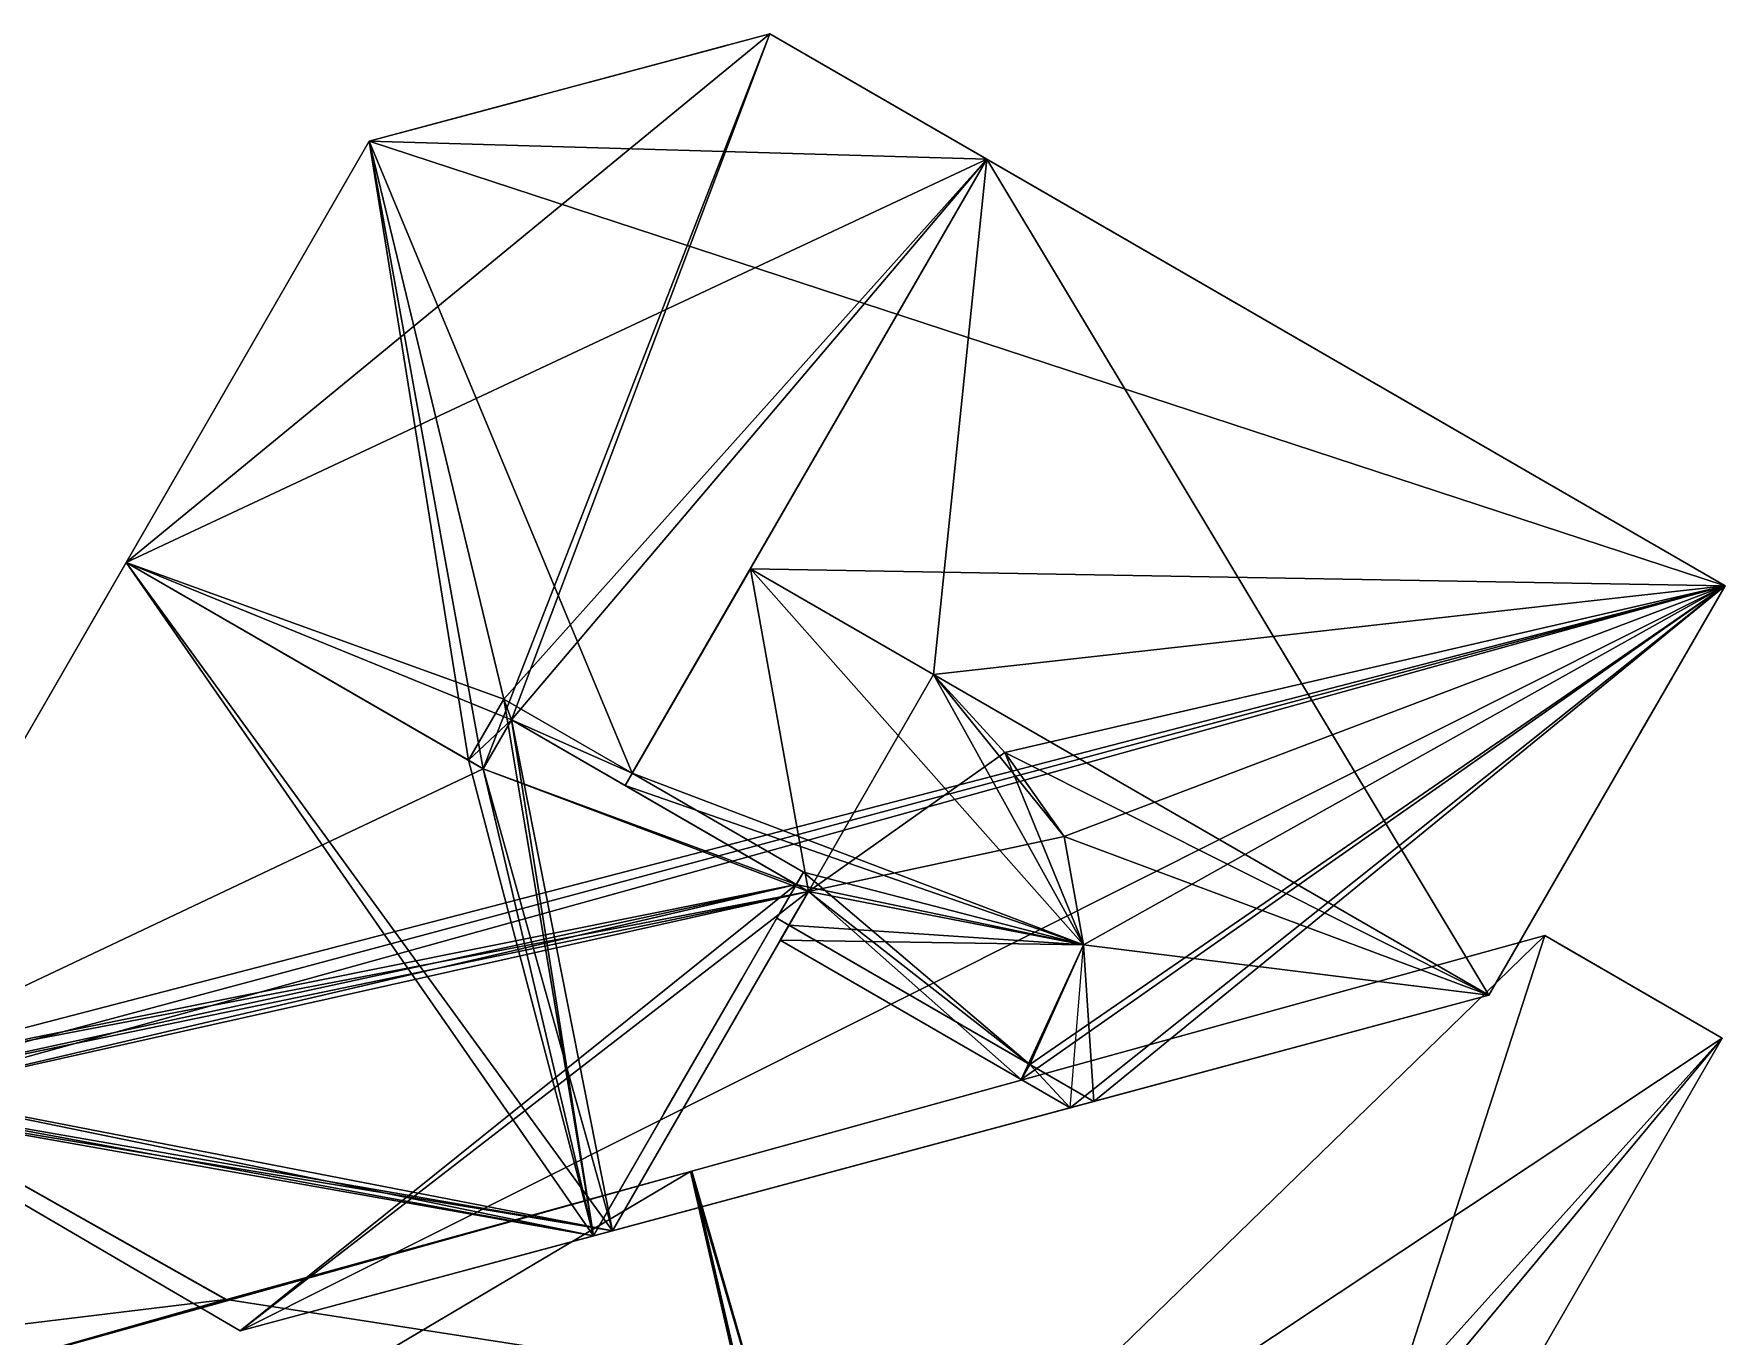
# Model space of a CAD drawing. Header units: metres. Extents: x -21.4 to 37.5, y -14.4 to 12.9.
# Drawn here: x 9.97 to 19.71, y 5.36 to 12.86 of the extents above; entities that cross this region are included whole.
import ezdxf

# ---------------------------------------------------------------- set-up
doc = ezdxf.new("R2010")
doc.units = ezdxf.units.M

msp = doc.modelspace()

# ---------------------------------------------------------------- linework, layer by layer
at = {"layer": 'FIRSTFLOOR_CORRIDOR%B1', "color": 43}
for points in [[(14.24769, 7.76412, 8.25), (14.24769, 7.76412, 3.35), (13.19123, 5.93429, 3.35), (13.19123, 5.93429, 8.25)], [(15.70649, 6.92188, 8.25), (15.70649, 6.92188, 3.35), (14.24769, 7.76412, 3.35), (14.24769, 7.76412, 8.25)], [(16.07545, 6.70886, 8.25), (16.07545, 6.70886, 3.35), (15.70649, 6.92188, 3.35), (15.70649, 6.92188, 8.25)], [(13.19123, 5.93429, 8.25), (13.19123, 5.93429, 3.35), (16.07545, 6.70886, 3.35), (16.07545, 6.70886, 8.25)]]:
    msp.add_3dface(points, dxfattribs=at)
at = {"layer": 'FIRSTFLOOR_CORRIDOR%B1', "color": 8}
for points in [[(14.31753, 7.7238, 3.35), (13.30144, 5.96389, 3.35), (13.19123, 5.93429, 3.35), (14.24769, 7.76412, 3.35)], [(15.70649, 6.92188, 3.35), (15.65649, 6.83528, 3.35), (14.26753, 7.6372, 3.35), (14.31753, 7.7238, 3.35)], [(14.26753, 7.6372, 3.35), (15.93894, 6.6722, 3.35), (13.30144, 5.96389, 3.35)]]:
    msp.add_3dface(points, dxfattribs=at)
at = {"layer": 'FIRSTFLOOR_CORRIDOR%B1', "color": 15}
msp.add_3dface([(14.24769, 7.76412, 8.25), (13.19123, 5.93429, 8.25), (16.07545, 6.70886, 8.25)], dxfattribs=at)
at = {"layer": 'FIRSTFLOOR_CORRIDOR%B1', "color": 45}
for points in [[(14.04767, 7.41768, 5.65), (14.04767, 7.41768, 3.45), (13.59767, 6.63826, 3.45), (13.59767, 6.63826, 5.65)], [(15.53423, 7.02133, 5.65), (15.53423, 7.02133, 3.45), (14.75481, 7.47133, 3.45), (14.75481, 7.47133, 5.65)]]:
    msp.add_3dface(points, dxfattribs=at)
at = {"layer": 'FIRSTFLOOR_CORRIDOR%B2', "color": 43}
for points in [[(14.09539, 9.77714, 8.25), (14.09539, 9.77714, 3.35), (13.415, 8.59867, 3.35), (13.415, 8.59867, 8.25)], [(15.15112, 9.16762, 8.25), (15.15112, 9.16762, 3.35), (14.09539, 9.77714, 3.35), (14.09539, 9.77714, 8.25)], [(15.5624, 8.71885, 8.25), (15.5624, 8.71885, 3.35), (15.15112, 9.16762, 3.35), (15.15112, 9.16762, 8.25)], [(15.90314, 8.23544, 8.25), (15.90314, 8.23544, 3.35), (15.5624, 8.71885, 3.35), (15.5624, 8.71885, 8.25)], [(13.415, 8.59867, 8.25), (13.415, 8.59867, 3.35), (14.40088, 8.02947, 3.35), (14.40088, 8.02947, 8.25)], [(16.01453, 7.61143, 8.25), (16.01453, 7.61143, 3.35), (15.90314, 8.23544, 3.35), (15.90314, 8.23544, 8.25)], [(14.40088, 8.02947, 8.25), (14.40088, 8.02947, 3.35), (14.24769, 7.76412, 3.35), (14.24769, 7.76412, 8.25)], [(14.24769, 7.76412, 8.25), (14.24769, 7.76412, 3.35), (15.70649, 6.92188, 3.35), (15.70649, 6.92188, 8.25)], [(15.70649, 6.92188, 8.25), (15.70649, 6.92188, 3.35), (16.01453, 7.61143, 3.35), (16.01453, 7.61143, 8.25)]]:
    msp.add_3dface(points, dxfattribs=at)
at = {"layer": 'FIRSTFLOOR_CORRIDOR%B2', "color": 8}
for points in [[(16.01453, 7.61143, 3.35), (13.415, 8.59867, 3.35), (14.09539, 9.77714, 3.35)], [(16.01453, 7.61143, 3.35), (14.09539, 9.77714, 3.35), (15.15112, 9.16762, 3.35)], [(15.15112, 9.16762, 3.35), (15.5624, 8.71885, 3.35), (15.90314, 8.23544, 3.35)], [(16.01453, 7.61143, 3.35), (15.15112, 9.16762, 3.35), (15.90314, 8.23544, 3.35)], [(16.01453, 7.61143, 3.35), (14.40088, 8.02947, 3.35), (13.415, 8.59867, 3.35)], [(16.01453, 7.61143, 3.35), (14.36019, 7.95898, 3.35), (14.40088, 8.02947, 3.35)], [(16.01453, 7.61143, 3.35), (14.31753, 7.7238, 3.35), (14.43003, 7.91865, 3.35)], [(16.01453, 7.61143, 3.35), (14.43003, 7.91865, 3.35), (14.36019, 7.95898, 3.35)], [(16.01453, 7.61143, 3.35), (15.70649, 6.92188, 3.35), (14.31753, 7.7238, 3.35)]]:
    msp.add_3dface(points, dxfattribs=at)
at = {"layer": 'FIRSTFLOOR_CORRIDOR%B2', "color": 15}
for points in [[(16.01453, 7.61143, 8.25), (14.09539, 9.77714, 8.25), (13.415, 8.59867, 8.25)], [(16.01453, 7.61143, 8.25), (15.15112, 9.16762, 8.25), (14.09539, 9.77714, 8.25)], [(16.01453, 7.61143, 8.25), (15.5624, 8.71885, 8.25), (15.15112, 9.16762, 8.25)], [(16.01453, 7.61143, 8.25), (15.90314, 8.23544, 8.25), (15.5624, 8.71885, 8.25)], [(14.40088, 8.02947, 8.25), (16.01453, 7.61143, 8.25), (13.415, 8.59867, 8.25)], [(14.40088, 8.02947, 8.25), (14.24769, 7.76412, 8.25), (15.70649, 6.92188, 8.25)], [(14.40088, 8.02947, 8.25), (15.70649, 6.92188, 8.25), (16.01453, 7.61143, 8.25)]]:
    msp.add_3dface(points, dxfattribs=at)
at = {"layer": 'FIRSTFLOOR_CORRIDOR%B2', "color": 45}
for points in [[(14.96216, 9.27672, 5.65), (14.96216, 9.27672, 3.45), (14.18273, 9.72672, 3.45), (14.18273, 9.72672, 5.65)], [(13.99471, 9.60276, 5.65), (13.99471, 9.60276, 3.45), (13.54471, 8.82334, 3.45), (13.54471, 8.82334, 5.65)], [(14.75481, 7.47133, 5.65), (14.75481, 7.47133, 3.45), (15.53423, 7.02133, 3.45), (15.53423, 7.02133, 5.65)]]:
    msp.add_3dface(points, dxfattribs=at)
at = {"layer": 'FIRSTFLOOR_OFFICE10', "color": 43}
for points in [[(10.49827, 9.81338, 8.25), (10.49827, 9.81338, 3.35), (8.78091, 6.83883, 3.35), (8.78091, 6.83883, 8.25)], [(12.47139, 8.6742, 8.25), (12.47139, 8.6742, 3.35), (10.49827, 9.81338, 3.35), (10.49827, 9.81338, 8.25)], [(12.67459, 9.02615, 8.25), (12.67459, 9.02615, 3.35), (12.47139, 8.6742, 3.35), (12.47139, 8.6742, 8.25)], [(13.415, 8.59867, 8.25), (13.415, 8.59867, 3.35), (12.67459, 9.02615, 3.35), (12.67459, 9.02615, 8.25)], [(14.40088, 8.02947, 8.25), (14.40088, 8.02947, 3.35), (13.415, 8.59867, 3.35), (13.415, 8.59867, 8.25)], [(14.24769, 7.76412, 8.25), (14.24769, 7.76412, 3.35), (14.40088, 8.02947, 3.35), (14.40088, 8.02947, 8.25)], [(13.19123, 5.93429, 8.25), (13.19123, 5.93429, 3.35), (14.24769, 7.76412, 3.35), (14.24769, 7.76412, 8.25)], [(8.92774, 6.68982, 8.25), (8.92774, 6.68982, 3.35), (11.15486, 5.38741, 3.35), (11.15486, 5.38741, 8.25)], [(11.15486, 5.38741, 8.25), (11.15486, 5.38741, 3.35), (13.19123, 5.93429, 3.35), (13.19123, 5.93429, 8.25)]]:
    msp.add_3dface(points, dxfattribs=at)
at = {"layer": 'FIRSTFLOOR_OFFICE10', "color": 8}
for points in [[(8.78091, 6.83883, 3.35), (10.49827, 9.81338, 3.35), (12.55644, 8.62509, 3.35)], [(12.71894, 8.90655, 3.35), (12.47139, 8.6742, 3.35), (12.67459, 9.02615, 3.35)], [(13.415, 8.59867, 3.35), (12.71894, 8.90655, 3.35), (12.67459, 9.02615, 3.35)], [(12.71894, 8.90655, 3.35), (12.55644, 8.62509, 3.35), (12.47139, 8.6742, 3.35)], [(14.36019, 7.95898, 3.35), (12.55644, 8.62509, 3.35), (12.71894, 8.90655, 3.35)], [(13.415, 8.59867, 3.35), (13.3743, 8.52818, 3.35), (12.71894, 8.90655, 3.35)], [(14.36019, 7.95898, 3.35), (8.78091, 6.83883, 3.35), (12.55644, 8.62509, 3.35)], [(14.40088, 8.02947, 3.35), (14.36019, 7.95898, 3.35), (13.3743, 8.52818, 3.35), (13.415, 8.59867, 3.35)], [(14.36019, 7.95898, 3.35), (8.78436, 6.7483, 3.35), (8.78091, 6.83883, 3.35)], [(14.36019, 7.95898, 3.35), (8.92774, 6.68982, 3.35), (8.78436, 6.7483, 3.35)], [(14.36019, 7.95898, 3.35), (11.15486, 5.38741, 3.35), (8.92774, 6.68982, 3.35)], [(14.36019, 7.95898, 3.35), (13.19123, 5.93429, 3.35), (11.15486, 5.38741, 3.35)]]:
    msp.add_3dface(points, dxfattribs=at)
at = {"layer": 'FIRSTFLOOR_OFFICE10', "color": 15}
for points in [[(13.19123, 5.93429, 8.25), (10.49827, 9.81338, 8.25), (8.78091, 6.83883, 8.25)], [(13.19123, 5.93429, 8.25), (12.47139, 8.6742, 8.25), (10.49827, 9.81338, 8.25)], [(13.19123, 5.93429, 8.25), (12.67459, 9.02615, 8.25), (12.47139, 8.6742, 8.25)], [(13.19123, 5.93429, 8.25), (14.40088, 8.02947, 8.25), (12.67459, 9.02615, 8.25)], [(8.78436, 6.7483, 8.25), (13.19123, 5.93429, 8.25), (8.78091, 6.83883, 8.25)], [(8.78436, 6.7483, 8.25), (8.92774, 6.68982, 8.25), (13.19123, 5.93429, 8.25)], [(8.92774, 6.68982, 8.25), (11.15486, 5.38741, 8.25), (13.19123, 5.93429, 8.25)]]:
    msp.add_3dface(points, dxfattribs=at)
at = {"layer": 'FIRSTFLOOR_OFFICE10', "color": 143}
msp.add_3dface([(10.37751, 9.60423, 6.25859), (10.37751, 9.60423, 4.82859), (9.96751, 8.89408, 4.82859), (9.96751, 8.89408, 6.25859)], dxfattribs=at)
at = {"layer": 'FIRSTFLOOR_OFFICE10', "color": 45}
msp.add_3dface([(13.59767, 6.63826, 5.65), (13.59767, 6.63826, 3.45), (14.04767, 7.41768, 3.45), (14.04767, 7.41768, 5.65)], dxfattribs=at)
at = {"layer": 'FIRSTFLOOR_OFFICE8', "color": 43}
for points in [[(15.45752, 12.13642, 8.25), (15.45752, 12.13642, 3.35), (14.09539, 9.77714, 3.35), (14.09539, 9.77714, 8.25)], [(19.71336, 9.67932, 8.25), (19.71336, 9.67932, 3.35), (15.45752, 12.13642, 3.35), (15.45752, 12.13642, 8.25)], [(14.09539, 9.77714, 8.25), (14.09539, 9.77714, 3.35), (15.15112, 9.16762, 3.35), (15.15112, 9.16762, 8.25)], [(18.35123, 7.32004, 8.25), (18.35123, 7.32004, 3.35), (19.71336, 9.67932, 3.35), (19.71336, 9.67932, 8.25)], [(15.15112, 9.16762, 8.25), (15.15112, 9.16762, 3.35), (15.5624, 8.71885, 3.35), (15.5624, 8.71885, 8.25)], [(15.5624, 8.71885, 8.25), (15.5624, 8.71885, 3.35), (15.90314, 8.23544, 3.35), (15.90314, 8.23544, 8.25)], [(15.90314, 8.23544, 8.25), (15.90314, 8.23544, 3.35), (16.01453, 7.61143, 3.35), (16.01453, 7.61143, 8.25)], [(16.01453, 7.61143, 8.25), (16.01453, 7.61143, 3.35), (15.70649, 6.92188, 3.35), (15.70649, 6.92188, 8.25)], [(16.07545, 6.70886, 8.25), (16.07545, 6.70886, 3.35), (18.35123, 7.32004, 3.35), (18.35123, 7.32004, 8.25)], [(15.70649, 6.92188, 8.25), (15.70649, 6.92188, 3.35), (16.07545, 6.70886, 3.35), (16.07545, 6.70886, 8.25)]]:
    msp.add_3dface(points, dxfattribs=at)
at = {"layer": 'FIRSTFLOOR_OFFICE8', "color": 8}
for points in [[(19.71336, 9.67932, 3.35), (14.09539, 9.77714, 3.35), (15.45752, 12.13642, 3.35)], [(19.71336, 9.67932, 3.35), (15.15112, 9.16762, 3.35), (14.09539, 9.77714, 3.35)], [(19.71336, 9.67932, 3.35), (15.5624, 8.71885, 3.35), (15.15112, 9.16762, 3.35)], [(19.71336, 9.67932, 3.35), (15.90314, 8.23544, 3.35), (15.5624, 8.71885, 3.35)], [(19.71336, 9.67932, 3.35), (16.07545, 6.70886, 3.35), (15.70649, 6.92188, 3.35)], [(19.71336, 9.67932, 3.35), (15.70649, 6.92188, 3.35), (16.01453, 7.61143, 3.35)], [(19.71336, 9.67932, 3.35), (16.01453, 7.61143, 3.35), (15.90314, 8.23544, 3.35)], [(19.71336, 9.67932, 3.35), (18.35123, 7.32004, 3.35), (16.07545, 6.70886, 3.35)]]:
    msp.add_3dface(points, dxfattribs=at)
at = {"layer": 'FIRSTFLOOR_OFFICE8', "color": 15}
for points in [[(15.45752, 12.13642, 8.25), (14.09539, 9.77714, 8.25), (15.15112, 9.16762, 8.25)], [(18.35123, 7.32004, 8.25), (15.45752, 12.13642, 8.25), (15.15112, 9.16762, 8.25)], [(18.35123, 7.32004, 8.25), (19.71336, 9.67932, 8.25), (15.45752, 12.13642, 8.25)], [(18.35123, 7.32004, 8.25), (15.15112, 9.16762, 8.25), (15.5624, 8.71885, 8.25)], [(18.35123, 7.32004, 8.25), (15.5624, 8.71885, 8.25), (15.90314, 8.23544, 8.25)], [(16.01453, 7.61143, 8.25), (18.35123, 7.32004, 8.25), (15.90314, 8.23544, 8.25)], [(16.01453, 7.61143, 8.25), (15.70649, 6.92188, 8.25), (16.07545, 6.70886, 8.25)], [(16.01453, 7.61143, 8.25), (16.07545, 6.70886, 8.25), (18.35123, 7.32004, 8.25)]]:
    msp.add_3dface(points, dxfattribs=at)
at = {"layer": 'FIRSTFLOOR_OFFICE8', "color": 143}
for points in [[(17.73063, 10.82405, 6.25742), (17.73063, 10.82405, 4.82742), (17.02048, 11.23405, 4.82742), (17.02048, 11.23405, 6.25742)], [(18.46675, 10.39905, 6.25742), (18.46675, 10.39905, 4.82742), (17.75661, 10.80905, 4.82742), (17.75661, 10.80905, 6.25742)], [(19.22174, 8.8278, 5.76132), (19.40674, 9.14823, 4.89145), (19.40674, 9.14823, 5.76013)], [(19.22174, 8.8278, 5.76132), (19.22174, 8.8278, 4.89145), (19.40674, 9.14823, 4.89145)]]:
    msp.add_3dface(points, dxfattribs=at)
at = {"layer": 'FIRSTFLOOR_OFFICE8', "color": 45}
msp.add_3dface([(14.18273, 9.72672, 5.65), (14.18273, 9.72672, 3.45), (14.96216, 9.27672, 3.45), (14.96216, 9.27672, 5.65)], dxfattribs=at)
at = {"layer": 'FIRSTFLOOR_OFFICE9', "color": 8}
for points in [[(10.49827, 9.81338, 3.35), (11.8987, 12.239, 3.35), (14.20807, 12.8578, 3.35)], [(15.45752, 12.13642, 3.35), (10.49827, 9.81338, 3.35), (14.20807, 12.8578, 3.35)], [(15.45752, 12.13642, 3.35), (12.67459, 9.02615, 3.35), (10.49827, 9.81338, 3.35)], [(15.45752, 12.13642, 3.35), (13.415, 8.59867, 3.35), (12.67459, 9.02615, 3.35)], [(12.67459, 9.02615, 3.35), (12.47139, 8.6742, 3.35), (10.49827, 9.81338, 3.35)]]:
    msp.add_3dface(points, dxfattribs=at)
at = {"layer": 'FIRSTFLOOR_OFFICE9', "color": 43}
for points in [[(14.20807, 12.8578, 8.25), (14.20807, 12.8578, 3.35), (11.8987, 12.239, 3.35), (11.8987, 12.239, 8.25)], [(15.45752, 12.13642, 8.25), (15.45752, 12.13642, 3.35), (14.20807, 12.8578, 3.35), (14.20807, 12.8578, 8.25)], [(11.8987, 12.239, 8.25), (11.8987, 12.239, 3.35), (10.49827, 9.81338, 3.35), (10.49827, 9.81338, 8.25)], [(14.09539, 9.77714, 8.25), (14.09539, 9.77714, 3.35), (15.45752, 12.13642, 3.35), (15.45752, 12.13642, 8.25)], [(10.49827, 9.81338, 8.25), (10.49827, 9.81338, 3.35), (12.47139, 8.6742, 3.35), (12.47139, 8.6742, 8.25)], [(13.415, 8.59867, 8.25), (13.415, 8.59867, 3.35), (14.09539, 9.77714, 3.35), (14.09539, 9.77714, 8.25)], [(12.47139, 8.6742, 8.25), (12.47139, 8.6742, 3.35), (12.67459, 9.02615, 3.35), (12.67459, 9.02615, 8.25)], [(12.67459, 9.02615, 8.25), (12.67459, 9.02615, 3.35), (13.415, 8.59867, 3.35), (13.415, 8.59867, 8.25)]]:
    msp.add_3dface(points, dxfattribs=at)
at = {"layer": 'FIRSTFLOOR_OFFICE9', "color": 15}
for points in [[(11.8987, 12.239, 8.25), (15.45752, 12.13642, 8.25), (14.20807, 12.8578, 8.25)], [(11.8987, 12.239, 8.25), (10.49827, 9.81338, 8.25), (12.47139, 8.6742, 8.25)], [(11.8987, 12.239, 8.25), (12.47139, 8.6742, 8.25), (12.67459, 9.02615, 8.25)], [(11.8987, 12.239, 8.25), (12.67459, 9.02615, 8.25), (13.415, 8.59867, 8.25)], [(11.8987, 12.239, 8.25), (13.415, 8.59867, 8.25), (15.45752, 12.13642, 8.25)]]:
    msp.add_3dface(points, dxfattribs=at)
at = {"layer": 'FIRSTFLOOR_OFFICE9', "color": 143}
for points in [[(13.95302, 12.78945, 6.26405), (13.95302, 12.78945, 4.83405), (13.16096, 12.57722, 4.83405), (13.16096, 12.57722, 6.26405)], [(12.87118, 12.49958, 6.26405), (12.87118, 12.49958, 4.83405), (12.07912, 12.28734, 4.83405), (12.07912, 12.28734, 6.26405)]]:
    msp.add_3dface(points, dxfattribs=at)
at = {"layer": 'FIRSTFLOOR_OFFICE9', "color": 45}
msp.add_3dface([(13.54471, 8.82334, 5.65), (13.54471, 8.82334, 3.45), (13.99471, 9.60276, 3.45), (13.99471, 9.60276, 5.65)], dxfattribs=at)
at = {"layer": 'FIRSTFLOOR_ZONE1', "color": 8}
msp.add_3dface([(8.84089, 6.82748, 3.35), (11.0756, 5.56796, 3.35), (-2.77448, 1.63195, 3.35)], dxfattribs=at)
at = {"layer": 'FIRSTFLOOR_ZONE1', "color": 15}
msp.add_3dface([(-2.77448, 1.63195, 7.35), (11.0756, 5.56796, 7.35), (8.84089, 6.82748, 7.35)], dxfattribs=at)
at = {"layer": 'FIRSTFLOOR_ZONE1', "color": 143}
for points in [[(8.84061, 6.82535, 3.35), (11.07044, 5.56857, 3.35), (-2.1974, 3.95715, 3.35)], [(-2.1974, 3.95715, 3.35), (11.07044, 5.56857, 3.35), (-2.77421, 1.6341, 3.35)], [(9.67893, 5.17104, 7.347), (9.67893, 5.17104, 3.453), (11.00125, 5.54683, 3.453), (11.00125, 5.54683, 7.347)]]:
    msp.add_3dface(points, dxfattribs=at)
at = {"layer": 'FIRSTFLOOR_ZONE1', "color": 43}
for points in [[(11.0756, 5.56796, 7.35), (11.0756, 5.56796, 3.35), (8.84089, 6.82748, 3.35), (8.84089, 6.82748, 7.35)], [(9.60801, 5.15089, 7.35), (9.60801, 5.15089, 3.35), (11.0756, 5.56796, 3.35), (11.0756, 5.56796, 7.35)]]:
    msp.add_3dface(points, dxfattribs=at)
at = {"layer": 'FIRSTFLOOR_ZONE3', "color": 8}
for points in [[(13.75063, 6.30573, 3.35), (9.86254, 4.00332, 3.35), (9.60801, 5.15089, 3.35)], [(13.75063, 6.30573, 3.35), (9.60801, 5.15089, 3.35), (11.0756, 5.56796, 3.35)], [(13.75063, 6.30573, 3.35), (14.02596, 5.11157, 3.35), (9.86254, 4.00332, 3.35)]]:
    msp.add_3dface(points, dxfattribs=at)
at = {"layer": 'FIRSTFLOOR_ZONE3', "color": 43}
for points in [[(13.75768, 6.30767, 7.35), (13.75768, 6.30767, 3.35), (11.0756, 5.56796, 3.35), (11.0756, 5.56796, 7.35)], [(14.02596, 5.11157, 7.35), (14.02596, 5.11157, 3.35), (13.75768, 6.30767, 3.35), (13.75768, 6.30767, 7.35)], [(11.0756, 5.56796, 7.35), (11.0756, 5.56796, 3.35), (9.60801, 5.15089, 3.35), (9.60801, 5.15089, 7.35)]]:
    msp.add_3dface(points, dxfattribs=at)
at = {"layer": 'FIRSTFLOOR_ZONE3', "color": 15}
for points in [[(14.02596, 5.11157, 7.35), (13.75768, 6.30767, 7.35), (11.0756, 5.56796, 7.35)], [(9.60801, 5.15089, 7.35), (14.02596, 5.11157, 7.35), (11.0756, 5.56796, 7.35)]]:
    msp.add_3dface(points, dxfattribs=at)
at = {"layer": 'FIRSTFLOOR_ZONE3', "color": 143}
for points in [[(14.0253, 5.1145, 7.347), (14.0253, 5.1145, 3.453), (13.75914, 6.3012, 3.453), (13.75914, 6.3012, 7.347)], [(11.00125, 5.54683, 7.347), (11.00125, 5.54683, 3.453), (9.67893, 5.17104, 3.453), (9.67893, 5.17104, 7.347)]]:
    msp.add_3dface(points, dxfattribs=at)
at = {"layer": 'FIRSTFLOOR_ZONE6', "color": 43}
for points in [[(18.67417, 7.66363, 7.35), (18.67417, 7.66363, 3.35), (13.75768, 6.30767, 3.35), (13.75768, 6.30767, 7.35)], [(14.53063, 3.64077, 7.35), (14.53063, 3.64077, 3.35), (18.67417, 7.66363, 3.35), (18.67417, 7.66363, 7.35)], [(13.75768, 6.30767, 7.35), (13.75768, 6.30767, 3.35), (14.02596, 5.11157, 3.35), (14.02596, 5.11157, 7.35)]]:
    msp.add_3dface(points, dxfattribs=at)
at = {"layer": 'FIRSTFLOOR_ZONE6', "color": 8}
for points in [[(13.75768, 6.30767, 3.35), (18.67417, 7.66363, 3.35), (14.53063, 3.64077, 3.35)], [(13.75768, 6.30767, 3.35), (14.53063, 3.64077, 3.35), (14.35515, 3.74208, 3.35)], [(13.75768, 6.30767, 3.35), (14.35515, 3.74208, 3.35), (14.02596, 5.11157, 3.35)]]:
    msp.add_3dface(points, dxfattribs=at)
at = {"layer": 'FIRSTFLOOR_ZONE6', "color": 15}
for points in [[(14.53063, 3.64077, 7.35), (18.67417, 7.66363, 7.35), (13.75768, 6.30767, 7.35)], [(14.02596, 5.11157, 7.35), (14.53063, 3.64077, 7.35), (13.75768, 6.30767, 7.35)]]:
    msp.add_3dface(points, dxfattribs=at)
at = {"layer": 'FIRSTFLOOR_ZONE6', "color": 143}
msp.add_3dface([(13.75914, 6.3012, 7.347), (13.75914, 6.3012, 3.453), (14.0253, 5.1145, 3.453), (14.0253, 5.1145, 7.347)], dxfattribs=at)
at = {"layer": 'FIRSTFLOOR_ZONE7', "color": 43}
for points in [[(18.67417, 7.66363, 7.35), (18.67417, 7.66363, 3.35), (14.53063, 3.64077, 3.35), (14.53063, 3.64077, 7.35)], [(19.69672, 7.07326, 7.35), (19.69672, 7.07326, 3.35), (18.67417, 7.66363, 3.35), (18.67417, 7.66363, 7.35)], [(16.93086, 2.28265, 7.35), (16.93086, 2.28265, 3.35), (19.69672, 7.07326, 3.35), (19.69672, 7.07326, 7.35)]]:
    msp.add_3dface(points, dxfattribs=at)
at = {"layer": 'FIRSTFLOOR_ZONE7', "color": 8}
for points in [[(19.69672, 7.07326, 3.35), (14.53063, 3.64077, 3.35), (18.67417, 7.66363, 3.35)], [(19.69672, 7.07326, 3.35), (14.98752, 1.84592, 3.35), (14.53063, 3.64077, 3.35)], [(19.69672, 7.07326, 3.35), (15.23063, 1.71065, 3.35), (14.98752, 1.84592, 3.35)], [(19.69672, 7.07326, 3.35), (16.93086, 2.28265, 3.35), (15.23063, 1.71065, 3.35)]]:
    msp.add_3dface(points, dxfattribs=at)
at = {"layer": 'FIRSTFLOOR_ZONE7', "color": 15}
for points in [[(14.53063, 3.64077, 7.35), (16.93086, 2.28265, 7.35), (18.67417, 7.66363, 7.35)], [(16.93086, 2.28265, 7.35), (19.69672, 7.07326, 7.35), (18.67417, 7.66363, 7.35)]]:
    msp.add_3dface(points, dxfattribs=at)
at = {"layer": 'FIRSTFLOOR_ZONE7', "color": 143}
msp.add_3dface([(19.33633, 7.28133, 6.00493), (19.33633, 7.28133, 4.53758), (18.78718, 7.59838, 4.53758), (18.78718, 7.59838, 6.00493)], dxfattribs=at)
at = {"layer": 'GROUNDFLOOR_CORRIDOR%A1', "color": 43}
for points in [[(14.26753, 7.6372, 3.35), (14.26753, 7.6372), (13.30144, 5.96389), (13.30144, 5.96389, 3.35)], [(15.65649, 6.83528, 3.35), (15.65649, 6.83528), (14.26753, 7.6372), (14.26753, 7.6372, 3.35)], [(15.93894, 6.6722, 3.35), (15.93894, 6.6722), (15.65649, 6.83528), (15.65649, 6.83528, 3.35)], [(13.30144, 5.96389, 3.35), (13.30144, 5.96389), (15.93894, 6.6722), (15.93894, 6.6722, 3.35)]]:
    msp.add_3dface(points, dxfattribs=at)
at = {"layer": 'GROUNDFLOOR_CORRIDOR%A1', "color": 8}
msp.add_3dface([(14.26753, 7.6372), (15.93894, 6.6722), (13.30144, 5.96389)], dxfattribs=at)
at = {"layer": 'GROUNDFLOOR_CORRIDOR%A1', "color": 15}
msp.add_3dface([(14.26753, 7.6372, 3.35), (13.30144, 5.96389, 3.35), (15.93894, 6.6722, 3.35)], dxfattribs=at)
at = {"layer": 'GROUNDFLOOR_CORRIDOR%A1', "color": 45}
for points in [[(15.48156, 6.93627, 2.3), (15.48156, 6.93627, 0.1), (14.70214, 7.38627, 0.1), (14.70214, 7.38627, 2.3)], [(14.06832, 7.29216, 2.3), (14.06832, 7.29216, 0.1), (13.61832, 6.51274, 0.1), (13.61832, 6.51274, 2.3)]]:
    msp.add_3dface(points, dxfattribs=at)
at = {"layer": 'GROUNDFLOOR_CORRIDOR%A2', "color": 43}
for points in [[(14.09539, 9.77714, 3.35), (14.09539, 9.77714), (13.3743, 8.52818), (13.3743, 8.52818, 3.35)], [(15.15112, 9.16762, 3.35), (15.15112, 9.16762), (14.09539, 9.77714), (14.09539, 9.77714, 3.35)], [(15.5624, 8.71885, 3.35), (15.5624, 8.71885), (15.15112, 9.16762), (15.15112, 9.16762, 3.35)], [(15.90314, 8.23544, 3.35), (15.90314, 8.23544), (15.5624, 8.71885), (15.5624, 8.71885, 3.35)], [(13.3743, 8.52818, 3.35), (13.3743, 8.52818), (14.43003, 7.91865), (14.43003, 7.91865, 3.35)], [(16.01453, 7.61143, 3.35), (16.01453, 7.61143), (15.90314, 8.23544), (15.90314, 8.23544, 3.35)], [(14.43003, 7.91865, 3.35), (14.43003, 7.91865), (14.26753, 7.6372), (14.26753, 7.6372, 3.35)], [(14.26753, 7.6372, 3.35), (14.26753, 7.6372), (15.65649, 6.83528), (15.65649, 6.83528, 3.35)], [(15.70649, 6.92188, 3.35), (15.70649, 6.92188), (16.01453, 7.61143), (16.01453, 7.61143, 3.35)], [(15.65649, 6.83528, 3.35), (15.65649, 6.83528), (15.70649, 6.92188), (15.70649, 6.92188, 3.35)]]:
    msp.add_3dface(points, dxfattribs=at)
at = {"layer": 'GROUNDFLOOR_CORRIDOR%A2', "color": 8}
for points in [[(14.43003, 7.91865), (13.3743, 8.52818), (14.09539, 9.77714)], [(14.43003, 7.91865), (14.09539, 9.77714), (15.15112, 9.16762)], [(14.43003, 7.91865), (15.15112, 9.16762), (15.5624, 8.71885)], [(14.43003, 7.91865), (15.5624, 8.71885), (15.90314, 8.23544)], [(16.01453, 7.61143), (14.43003, 7.91865), (15.90314, 8.23544)], [(16.01453, 7.61143), (14.26753, 7.6372), (14.43003, 7.91865)], [(16.01453, 7.61143), (15.65649, 6.83528), (14.26753, 7.6372)], [(16.01453, 7.61143), (15.70649, 6.92188), (15.65649, 6.83528)]]:
    msp.add_3dface(points, dxfattribs=at)
at = {"layer": 'GROUNDFLOOR_CORRIDOR%A2', "color": 15}
for points in [[(16.01453, 7.61143, 3.35), (14.09539, 9.77714, 3.35), (13.415, 8.59867, 3.35)], [(16.01453, 7.61143, 3.35), (15.15112, 9.16762, 3.35), (14.09539, 9.77714, 3.35)], [(16.01453, 7.61143, 3.35), (15.5624, 8.71885, 3.35), (15.15112, 9.16762, 3.35)], [(16.01453, 7.61143, 3.35), (15.90314, 8.23544, 3.35), (15.5624, 8.71885, 3.35)], [(13.415, 8.59867, 3.35), (13.3743, 8.52818, 3.35), (14.36019, 7.95898, 3.35), (14.40088, 8.02947, 3.35)], [(16.01453, 7.61143, 3.35), (13.415, 8.59867, 3.35), (14.40088, 8.02947, 3.35)], [(16.01453, 7.61143, 3.35), (14.40088, 8.02947, 3.35), (14.36019, 7.95898, 3.35)], [(14.43003, 7.91865, 3.35), (14.31753, 7.7238, 3.35), (15.70649, 6.92188, 3.35)], [(14.43003, 7.91865, 3.35), (16.01453, 7.61143, 3.35), (14.36019, 7.95898, 3.35)], [(14.43003, 7.91865, 3.35), (15.70649, 6.92188, 3.35), (16.01453, 7.61143, 3.35)], [(14.31753, 7.7238, 3.35), (14.26753, 7.6372, 3.35), (15.65649, 6.83528, 3.35), (15.70649, 6.92188, 3.35)]]:
    msp.add_3dface(points, dxfattribs=at)
at = {"layer": 'GROUNDFLOOR_CORRIDOR%A2', "color": 45}
for points in [[(14.96216, 9.27672, 2.3), (14.96216, 9.27672, 0.1), (14.18273, 9.72672, 0.1), (14.18273, 9.72672, 2.3)], [(13.99685, 9.60646, 2.3), (13.99685, 9.60646, 0.1), (13.54685, 8.82703, 0.1), (13.54685, 8.82703, 2.3)], [(14.70214, 7.38627, 2.3), (14.70214, 7.38627, 0.1), (15.48156, 6.93627, 0.1), (15.48156, 6.93627, 2.3)]]:
    msp.add_3dface(points, dxfattribs=at)
at = {"layer": 'GROUNDFLOOR_OFFICE1', "color": 43}
for points in [[(15.45752, 12.13642, 3.35), (15.45752, 12.13642), (14.09539, 9.77714), (14.09539, 9.77714, 3.35)], [(19.71336, 9.67932, 3.35), (19.71336, 9.67932), (15.45752, 12.13642), (15.45752, 12.13642, 3.35)], [(14.09539, 9.77714, 3.35), (14.09539, 9.77714), (15.15112, 9.16762), (15.15112, 9.16762, 3.35)], [(18.35123, 7.32004, 3.35), (18.35123, 7.32004), (19.71336, 9.67932), (19.71336, 9.67932, 3.35)], [(15.15112, 9.16762, 3.35), (15.15112, 9.16762), (15.5624, 8.71885), (15.5624, 8.71885, 3.35)], [(15.5624, 8.71885, 3.35), (15.5624, 8.71885), (15.90314, 8.23544), (15.90314, 8.23544, 3.35)], [(15.90314, 8.23544, 3.35), (15.90314, 8.23544), (16.01453, 7.61143), (16.01453, 7.61143, 3.35)], [(16.01453, 7.61143, 3.35), (16.01453, 7.61143), (15.70649, 6.92188), (15.70649, 6.92188, 3.35)], [(15.93894, 6.6722, 3.35), (15.93894, 6.6722), (18.35123, 7.32004), (18.35123, 7.32004, 3.35)], [(15.70649, 6.92188, 3.35), (15.70649, 6.92188), (15.65649, 6.83528), (15.65649, 6.83528, 3.35)], [(15.65649, 6.83528, 3.35), (15.65649, 6.83528), (15.93894, 6.6722), (15.93894, 6.6722, 3.35)]]:
    msp.add_3dface(points, dxfattribs=at)
at = {"layer": 'GROUNDFLOOR_OFFICE1', "color": 8}
for points in [[(19.71336, 9.67932), (14.09539, 9.77714), (15.45752, 12.13642)], [(19.71336, 9.67932), (15.15112, 9.16762), (14.09539, 9.77714)], [(19.71336, 9.67932), (15.5624, 8.71885), (15.15112, 9.16762)], [(19.71336, 9.67932), (15.90314, 8.23544), (15.5624, 8.71885)], [(19.71336, 9.67932), (15.93894, 6.6722), (15.65649, 6.83528)], [(19.71336, 9.67932), (15.65649, 6.83528), (15.70649, 6.92188)], [(19.71336, 9.67932), (15.70649, 6.92188), (16.01453, 7.61143)], [(19.71336, 9.67932), (16.01453, 7.61143), (15.90314, 8.23544)], [(19.71336, 9.67932), (18.35123, 7.32004), (15.93894, 6.6722)]]:
    msp.add_3dface(points, dxfattribs=at)
at = {"layer": 'GROUNDFLOOR_OFFICE1', "color": 15}
for points in [[(15.45752, 12.13642, 3.35), (14.09539, 9.77714, 3.35), (15.15112, 9.16762, 3.35)], [(18.35123, 7.32004, 3.35), (15.45752, 12.13642, 3.35), (15.15112, 9.16762, 3.35)], [(18.35123, 7.32004, 3.35), (19.71336, 9.67932, 3.35), (15.45752, 12.13642, 3.35)], [(18.35123, 7.32004, 3.35), (15.15112, 9.16762, 3.35), (15.5624, 8.71885, 3.35)], [(18.35123, 7.32004, 3.35), (15.5624, 8.71885, 3.35), (15.90314, 8.23544, 3.35)], [(16.01453, 7.61143, 3.35), (18.35123, 7.32004, 3.35), (15.90314, 8.23544, 3.35)], [(16.01453, 7.61143, 3.35), (15.70649, 6.92188, 3.35), (16.07545, 6.70886, 3.35)], [(16.01453, 7.61143, 3.35), (16.07545, 6.70886, 3.35), (18.35123, 7.32004, 3.35)]]:
    msp.add_3dface(points, dxfattribs=at)
at = {"layer": 'GROUNDFLOOR_OFFICE1', "color": 143}
for points in [[(17.73035, 10.82421, 1.76079), (17.73035, 10.82421, 0.34079), (17.02021, 11.23421, 0.34079), (17.02021, 11.23421, 1.76079)], [(17.73035, 10.82421, 2.66079), (17.73035, 10.82421, 1.84079), (17.02021, 11.23421, 1.84079), (17.02021, 11.23421, 2.66079)], [(18.46647, 10.39921, 1.76079), (18.46647, 10.39921, 0.34079), (17.75633, 10.80921, 0.34079), (17.75633, 10.80921, 1.76079)], [(18.46647, 10.39921, 2.66079), (18.46647, 10.39921, 1.84079), (17.75633, 10.80921, 1.84079), (17.75633, 10.80921, 2.66079)], [(19.22437, 8.83237, 2.11678), (19.22437, 8.83237, 1.24678), (19.40937, 9.1528, 1.24678), (19.40937, 9.1528, 2.11678)]]:
    msp.add_3dface(points, dxfattribs=at)
at = {"layer": 'GROUNDFLOOR_OFFICE1', "color": 45}
msp.add_3dface([(14.18273, 9.72672, 2.3), (14.18273, 9.72672, 0.1), (14.96216, 9.27672, 0.1), (14.96216, 9.27672, 2.3)], dxfattribs=at)
at = {"layer": 'GROUNDFLOOR_OFFICE2', "color": 43}
for points in [[(14.20807, 12.8578, 3.35), (14.20807, 12.8578), (11.8987, 12.239), (11.8987, 12.239, 3.35)], [(15.45752, 12.13642, 3.35), (15.45752, 12.13642), (14.20807, 12.8578), (14.20807, 12.8578, 3.35)], [(11.8987, 12.239, 3.35), (11.8987, 12.239), (10.49827, 9.81338), (10.49827, 9.81338, 3.35)], [(14.09539, 9.77714, 3.35), (14.09539, 9.77714), (15.45752, 12.13642), (15.45752, 12.13642, 3.35)], [(10.49827, 9.81338, 3.35), (10.49827, 9.81338), (12.55644, 8.62509), (12.55644, 8.62509, 3.35)], [(13.3743, 8.52818, 3.35), (13.3743, 8.52818), (14.09539, 9.77714), (14.09539, 9.77714, 3.35)], [(12.55644, 8.62509, 3.35), (12.55644, 8.62509), (12.71894, 8.90655), (12.71894, 8.90655, 3.35)], [(12.71894, 8.90655, 3.35), (12.71894, 8.90655), (13.3743, 8.52818), (13.3743, 8.52818, 3.35)]]:
    msp.add_3dface(points, dxfattribs=at)
at = {"layer": 'GROUNDFLOOR_OFFICE2', "color": 8}
for points in [[(15.45752, 12.13642), (11.8987, 12.239), (14.20807, 12.8578)], [(15.45752, 12.13642), (10.49827, 9.81338), (11.8987, 12.239)], [(15.45752, 12.13642), (12.71894, 8.90655), (10.49827, 9.81338)], [(15.45752, 12.13642), (13.3743, 8.52818), (12.71894, 8.90655)], [(12.71894, 8.90655), (12.55644, 8.62509), (10.49827, 9.81338)]]:
    msp.add_3dface(points, dxfattribs=at)
at = {"layer": 'GROUNDFLOOR_OFFICE2', "color": 15}
for points in [[(11.8987, 12.239, 3.35), (15.45752, 12.13642, 3.35), (14.20807, 12.8578, 3.35)], [(11.8987, 12.239, 3.35), (10.49827, 9.81338, 3.35), (12.47139, 8.6742, 3.35)], [(11.8987, 12.239, 3.35), (12.47139, 8.6742, 3.35), (12.67459, 9.02615, 3.35)], [(11.8987, 12.239, 3.35), (12.67459, 9.02615, 3.35), (13.415, 8.59867, 3.35)], [(11.8987, 12.239, 3.35), (13.415, 8.59867, 3.35), (15.45752, 12.13642, 3.35)], [(12.67459, 9.02615, 3.35), (12.47139, 8.6742, 3.35), (12.71894, 8.90655, 3.35)], [(12.71894, 8.90655, 3.35), (13.415, 8.59867, 3.35), (12.67459, 9.02615, 3.35)], [(12.47139, 8.6742, 3.35), (12.55644, 8.62509, 3.35), (12.71894, 8.90655, 3.35)], [(12.71894, 8.90655, 3.35), (13.3743, 8.52818, 3.35), (13.415, 8.59867, 3.35)]]:
    msp.add_3dface(points, dxfattribs=at)
at = {"layer": 'GROUNDFLOOR_OFFICE2', "color": 143}
for points in [[(13.96158, 12.79175, 1.65658), (13.96158, 12.79175, 0.33658), (13.16952, 12.57952, 0.33658), (13.16952, 12.57952, 1.65658)], [(13.96158, 12.79175, 2.65658), (13.96158, 12.79175, 1.73658), (13.16952, 12.57952, 1.73658), (13.16952, 12.57952, 2.65658)], [(12.87974, 12.50187, 1.65658), (12.87974, 12.50187, 0.33658), (12.08768, 12.28964, 0.33658), (12.08768, 12.28964, 1.65658)], [(12.87974, 12.50187, 2.66142), (12.87974, 12.50187, 1.73658), (12.08768, 12.28964, 1.73658), (12.08768, 12.28964, 2.66142)]]:
    msp.add_3dface(points, dxfattribs=at)
at = {"layer": 'GROUNDFLOOR_OFFICE2', "color": 45}
msp.add_3dface([(13.54685, 8.82703, 2.3), (13.54685, 8.82703, 0.1), (13.99685, 9.60646, 0.1), (13.99685, 9.60646, 2.3)], dxfattribs=at)
at = {"layer": 'GROUNDFLOOR_OFFICE3', "color": 43}
for points in [[(10.49827, 9.81338, 3.35), (10.49827, 9.81338), (8.78091, 6.83883), (8.78091, 6.83883, 3.35)], [(12.55644, 8.62509, 3.35), (12.55644, 8.62509), (10.49827, 9.81338), (10.49827, 9.81338, 3.35)], [(12.71894, 8.90655, 3.35), (12.71894, 8.90655), (12.55644, 8.62509), (12.55644, 8.62509, 3.35)], [(13.3743, 8.52818, 3.35), (13.3743, 8.52818), (12.71894, 8.90655), (12.71894, 8.90655, 3.35)], [(14.43003, 7.91865, 3.35), (14.43003, 7.91865), (13.3743, 8.52818), (13.3743, 8.52818, 3.35)], [(14.26753, 7.6372, 3.35), (14.26753, 7.6372), (14.43003, 7.91865), (14.43003, 7.91865, 3.35)], [(13.30144, 5.96389, 3.35), (13.30144, 5.96389), (14.26753, 7.6372), (14.26753, 7.6372, 3.35)], [(8.92774, 6.68982, 3.35), (8.92774, 6.68982), (11.15486, 5.38741), (11.15486, 5.38741, 3.35)], [(11.15486, 5.38741, 3.35), (11.15486, 5.38741), (13.30144, 5.96389), (13.30144, 5.96389, 3.35)]]:
    msp.add_3dface(points, dxfattribs=at)
at = {"layer": 'GROUNDFLOOR_OFFICE3', "color": 8}
for points in [[(8.78091, 6.83883), (10.49827, 9.81338), (12.55644, 8.62509)], [(14.43003, 7.91865), (12.55644, 8.62509), (12.71894, 8.90655)], [(14.43003, 7.91865), (8.78091, 6.83883), (12.55644, 8.62509)], [(14.43003, 7.91865), (8.78436, 6.7483), (8.78091, 6.83883)], [(14.43003, 7.91865), (8.92774, 6.68982), (8.78436, 6.7483)], [(14.43003, 7.91865), (11.15486, 5.38741), (8.92774, 6.68982)], [(14.43003, 7.91865), (13.30144, 5.96389), (11.15486, 5.38741)]]:
    msp.add_3dface(points, dxfattribs=at)
at = {"layer": 'GROUNDFLOOR_OFFICE3', "color": 15}
for points in [[(13.19123, 5.93429, 3.35), (10.49827, 9.81338, 3.35), (8.78091, 6.83883, 3.35)], [(13.19123, 5.93429, 3.35), (12.55644, 8.62509, 3.35), (10.49827, 9.81338, 3.35)], [(13.19123, 5.93429, 3.35), (12.71894, 8.90655, 3.35), (12.55644, 8.62509, 3.35)], [(13.19123, 5.93429, 3.35), (14.36019, 7.95898, 3.35), (12.71894, 8.90655, 3.35)], [(14.24769, 7.76412, 3.35), (13.19123, 5.93429, 3.35), (13.30144, 5.96389, 3.35), (14.31753, 7.7238, 3.35)], [(8.78436, 6.7483, 3.35), (13.19123, 5.93429, 3.35), (8.78091, 6.83883, 3.35)], [(8.78436, 6.7483, 3.35), (8.92774, 6.68982, 3.35), (13.19123, 5.93429, 3.35)], [(8.92774, 6.68982, 3.35), (11.15486, 5.38741, 3.35), (13.19123, 5.93429, 3.35)]]:
    msp.add_3dface(points, dxfattribs=at)
at = {"layer": 'GROUNDFLOOR_OFFICE3', "color": 143}
for points in [[(10.37723, 9.60375, 1.76852), (10.37723, 9.60375, 0.33852), (9.96723, 8.89361, 0.33852), (9.96723, 8.89361, 1.76852)], [(10.37723, 9.60375, 2.76852), (10.37723, 9.60375, 1.84852), (9.96723, 8.89361, 1.84852), (9.96723, 8.89361, 2.76852)]]:
    msp.add_3dface(points, dxfattribs=at)
at = {"layer": 'GROUNDFLOOR_OFFICE3', "color": 45}
msp.add_3dface([(13.61832, 6.51274, 2.3), (13.61832, 6.51274, 0.1), (14.06832, 7.29216, 0.1), (14.06832, 7.29216, 2.3)], dxfattribs=at)
at = {"layer": 'GROUNDFLOOR_ZONE1', "color": 8}
msp.add_3dface([(8.84089, 6.82748), (11.0756, 5.56796), (-2.77448, 1.63195)], dxfattribs=at)
at = {"layer": 'GROUNDFLOOR_ZONE1', "color": 15}
msp.add_3dface([(-2.77448, 1.63195, 3.35), (11.0756, 5.56796, 3.35), (8.84089, 6.82748, 3.35)], dxfattribs=at)
at = {"layer": 'GROUNDFLOOR_ZONE1', "color": 143}
for points in [[(8.84061, 6.82535, 3.35), (-2.1974, 3.95715, 3.35), (11.07044, 5.56857, 3.35)], [(-2.1974, 3.95715, 3.35), (-2.77421, 1.6341, 3.35), (11.07044, 5.56857, 3.35)], [(9.62396, 5.15542, 3.347), (9.62396, 5.15542, 0.103), (11.00125, 5.54683, 0.103), (11.00125, 5.54683, 3.347)]]:
    msp.add_3dface(points, dxfattribs=at)
at = {"layer": 'GROUNDFLOOR_ZONE1', "color": 43}
for points in [[(11.0756, 5.56796, 3.35), (11.0756, 5.56796), (8.84089, 6.82748), (8.84089, 6.82748, 3.35)], [(9.54942, 5.13424, 3.35), (9.54942, 5.13424), (11.0756, 5.56796), (11.0756, 5.56796, 3.35)]]:
    msp.add_3dface(points, dxfattribs=at)
at = {"layer": 'GROUNDFLOOR_ZONE3', "color": 8}
for points in [[(13.75063, 6.30573), (9.86253, 4.00332), (9.54942, 5.13424)], [(13.75063, 6.30573), (9.54942, 5.13424), (11.0756, 5.56796)], [(13.75063, 6.30573), (14.02596, 5.11157), (9.86253, 4.00332)]]:
    msp.add_3dface(points, dxfattribs=at)
at = {"layer": 'GROUNDFLOOR_ZONE3', "color": 43}
for points in [[(13.75063, 6.30573, 3.35), (13.75063, 6.30573), (11.0756, 5.56796), (11.0756, 5.56796, 3.35)], [(14.02596, 5.11157, 3.35), (14.02596, 5.11157), (13.75063, 6.30573), (13.75063, 6.30573, 3.35)], [(11.0756, 5.56796, 3.35), (11.0756, 5.56796), (9.54942, 5.13424), (9.54942, 5.13424, 3.35)]]:
    msp.add_3dface(points, dxfattribs=at)
at = {"layer": 'GROUNDFLOOR_ZONE3', "color": 15}
for points in [[(14.02596, 5.11157, 3.35), (13.75063, 6.30573, 3.35), (11.0756, 5.56796, 3.35)], [(9.60801, 5.15089, 3.35), (14.02596, 5.11157, 3.35), (11.0756, 5.56796, 3.35)]]:
    msp.add_3dface(points, dxfattribs=at)
at = {"layer": 'GROUNDFLOOR_ZONE3', "color": 143}
for points in [[(14.02529, 5.11449, 3.347), (14.02529, 5.11449, 0.103), (13.75202, 6.2997, 0.103), (13.75202, 6.2997, 3.347)], [(11.00125, 5.54683, 3.347), (11.00125, 5.54683, 0.103), (9.62396, 5.15542, 0.103), (9.62396, 5.15542, 3.347)]]:
    msp.add_3dface(points, dxfattribs=at)
at = {"layer": 'GROUNDFLOOR_ZONE6', "color": 43}
for points in [[(18.67417, 7.66363, 3.35), (18.67417, 7.66363), (13.75063, 6.30573), (13.75063, 6.30573, 3.35)], [(14.53063, 3.64077, 3.35), (14.53063, 3.64077), (18.67417, 7.66363), (18.67417, 7.66363, 3.35)], [(13.75063, 6.30573, 3.35), (13.75063, 6.30573), (14.02596, 5.11157), (14.02596, 5.11157, 3.35)]]:
    msp.add_3dface(points, dxfattribs=at)
at = {"layer": 'GROUNDFLOOR_ZONE6', "color": 8}
for points in [[(13.75063, 6.30573), (18.67417, 7.66363), (14.53063, 3.64077)], [(13.75063, 6.30573), (14.53063, 3.64077), (14.35515, 3.74208)], [(13.75063, 6.30573), (14.35515, 3.74208), (14.03197, 5.08656)]]:
    msp.add_3dface(points, dxfattribs=at)
at = {"layer": 'GROUNDFLOOR_ZONE6', "color": 15}
for points in [[(14.53063, 3.64077, 3.35), (18.67417, 7.66363, 3.35), (13.75768, 6.30767, 3.35)], [(14.02596, 5.11157, 3.35), (14.53063, 3.64077, 3.35), (13.75768, 6.30767, 3.35)]]:
    msp.add_3dface(points, dxfattribs=at)
at = {"layer": 'GROUNDFLOOR_ZONE6', "color": 143}
msp.add_3dface([(13.75202, 6.2997, 3.347), (13.75202, 6.2997, 0.103), (14.02529, 5.11449, 0.103), (14.02529, 5.11449, 3.347)], dxfattribs=at)
at = {"layer": 'GROUNDFLOOR_ZONE7', "color": 43}
for points in [[(18.67417, 7.66363, 3.35), (18.67417, 7.66363), (14.53063, 3.64077), (14.53063, 3.64077, 3.35)], [(19.69672, 7.07326, 3.35), (19.69672, 7.07326), (18.67417, 7.66363), (18.67417, 7.66363, 3.35)], [(16.93086, 2.28265, 3.35), (16.93086, 2.28265), (19.69672, 7.07326), (19.69672, 7.07326, 3.35)]]:
    msp.add_3dface(points, dxfattribs=at)
at = {"layer": 'GROUNDFLOOR_ZONE7', "color": 8}
for points in [[(19.69672, 7.07326), (14.53063, 3.64077), (18.67417, 7.66363)], [(19.69672, 7.07326), (14.98752, 1.84592), (14.53063, 3.64077)], [(19.69672, 7.07326), (15.23063, 1.71065), (14.98752, 1.84592)], [(19.69672, 7.07326), (16.93086, 2.28265), (15.23063, 1.71065)]]:
    msp.add_3dface(points, dxfattribs=at)
at = {"layer": 'GROUNDFLOOR_ZONE7', "color": 15}
for points in [[(14.53063, 3.64077, 3.35), (16.93086, 2.28265, 3.35), (18.67417, 7.66363, 3.35)], [(16.93086, 2.28265, 3.35), (19.69672, 7.07326, 3.35), (18.67417, 7.66363, 3.35)]]:
    msp.add_3dface(points, dxfattribs=at)
at = {"layer": 'GROUNDFLOOR_ZONE7', "color": 45}
msp.add_3dface([(19.52754, 7.17094, 2.198), (19.52754, 7.17094, 0.002), (18.75158, 7.61894, 0.002), (18.75158, 7.61894, 2.198)], dxfattribs=at)
at = {"layer": 'GROUNDFLOOR_ZONE7', "color": 143}
msp.add_3dface([(19.49463, 7.18994, 2.96), (19.49463, 7.18994, 2.24), (18.78449, 7.59994, 2.24), (18.78449, 7.59994, 2.96)], dxfattribs=at)
at = {"layer": 'UNDERGROUND_ZONE1', "color": 43}
for points in [[(18.67417, 7.66363), (18.67417, 7.66363, -2.5), (13.75063, 6.30573, -2.5), (13.75063, 6.30573)], [(14.53063, 3.64077), (14.53063, 3.64077, -2.5), (18.67417, 7.66363, -2.5), (18.67417, 7.66363)], [(13.75063, 6.30573), (13.75063, 6.30573, -2.5), (14.03197, 5.08656, -2.5), (14.03197, 5.08656)]]:
    msp.add_3dface(points, dxfattribs=at)
at = {"layer": 'UNDERGROUND_ZONE1', "color": 8}
for points in [[(13.75063, 6.30573, -2.5), (18.67417, 7.66363, -2.5), (14.53063, 3.64077, -2.5)], [(13.75063, 6.30573, -2.5), (14.53063, 3.64077, -2.5), (14.35515, 3.74208, -2.5)], [(13.75063, 6.30573, -2.5), (14.35515, 3.74208, -2.5), (14.03197, 5.08656, -2.5)]]:
    msp.add_3dface(points, dxfattribs=at)
at = {"layer": 'UNDERGROUND_ZONE1', "color": 15}
for points in [[(14.53063, 3.64077), (18.67417, 7.66363), (13.75063, 6.30573)], [(14.03197, 5.08656), (14.53063, 3.64077), (13.75063, 6.30573)]]:
    msp.add_3dface(points, dxfattribs=at)
at = {"layer": 'UNDERGROUND_ZONE2', "color": 43}
for points in [[(18.67417, 7.66363), (18.67417, 7.66363, -2.5), (14.53063, 3.64077, -2.5), (14.53063, 3.64077)], [(19.69672, 7.07326), (19.69672, 7.07326, -2.5), (18.67417, 7.66363, -2.5), (18.67417, 7.66363)], [(16.93086, 2.28265), (16.93086, 2.28265, -2.5), (19.69672, 7.07326, -2.5), (19.69672, 7.07326)]]:
    msp.add_3dface(points, dxfattribs=at)
at = {"layer": 'UNDERGROUND_ZONE2', "color": 8}
for points in [[(19.69672, 7.07326, -2.5), (14.53063, 3.64077, -2.5), (18.67417, 7.66363, -2.5)], [(19.69672, 7.07326, -2.5), (14.98752, 1.84592, -2.5), (14.53063, 3.64077, -2.5)], [(19.69672, 7.07326, -2.5), (15.23063, 1.71065, -2.5), (14.98752, 1.84592, -2.5)], [(19.69672, 7.07326, -2.5), (16.93086, 2.28265, -2.5), (15.23063, 1.71065, -2.5)]]:
    msp.add_3dface(points, dxfattribs=at)
at = {"layer": 'UNDERGROUND_ZONE2', "color": 15}
for points in [[(14.53063, 3.64077), (16.93086, 2.28265), (18.67417, 7.66363)], [(16.93086, 2.28265), (19.69672, 7.07326), (18.67417, 7.66363)]]:
    msp.add_3dface(points, dxfattribs=at)
at = {"layer": 'UNDERGROUNDFLOOR_ZONE1', "color": 43}
for points in [[(14.20807, 12.8578), (14.20807, 12.8578, -2.5), (11.8987, 12.239, -2.5), (11.8987, 12.239)], [(19.71336, 9.67932), (19.71336, 9.67932, -2.5), (14.20807, 12.8578, -2.5), (14.20807, 12.8578)], [(11.8987, 12.239), (11.8987, 12.239, -2.5), (8.78091, 6.83883, -2.5), (8.78091, 6.83883)], [(18.35123, 7.32004), (18.35123, 7.32004, -2.5), (19.71336, 9.67932, -2.5), (19.71336, 9.67932)], [(11.15486, 5.38741), (11.15486, 5.38741, -2.5), (18.35123, 7.32004, -2.5), (18.35123, 7.32004)], [(8.92774, 6.68982), (8.92774, 6.68982, -2.5), (11.15486, 5.38741, -2.5), (11.15486, 5.38741)]]:
    msp.add_3dface(points, dxfattribs=at)
at = {"layer": 'UNDERGROUNDFLOOR_ZONE1', "color": 8}
for points in [[(19.71336, 9.67932, -2.5), (11.8987, 12.239, -2.5), (14.20807, 12.8578, -2.5)], [(19.71336, 9.67932, -2.5), (8.78091, 6.83883, -2.5), (11.8987, 12.239, -2.5)], [(19.71336, 9.67932, -2.5), (8.78436, 6.7483, -2.5), (8.78091, 6.83883, -2.5)], [(19.71336, 9.67932, -2.5), (8.92774, 6.68982, -2.5), (8.78436, 6.7483, -2.5)], [(19.71336, 9.67932, -2.5), (11.15486, 5.38741, -2.5), (8.92774, 6.68982, -2.5)], [(19.71336, 9.67932, -2.5), (18.35123, 7.32004, -2.5), (11.15486, 5.38741, -2.5)]]:
    msp.add_3dface(points, dxfattribs=at)
at = {"layer": 'UNDERGROUNDFLOOR_ZONE1', "color": 15}
for points in [[(11.8987, 12.239), (12.55644, 8.62509), (14.20807, 12.8578)], [(12.55644, 8.62509), (12.71894, 8.90655), (14.20807, 12.8578)], [(12.71894, 8.90655), (15.45752, 12.13642), (14.20807, 12.8578)], [(11.8987, 12.239), (10.49827, 9.81338), (12.55644, 8.62509)], [(12.71894, 8.90655), (13.3743, 8.52818), (15.45752, 12.13642)], [(19.71336, 9.67932), (15.45752, 12.13642), (14.09539, 9.77714)], [(13.30144, 5.96389), (10.49827, 9.81338), (8.78091, 6.83883)], [(13.30144, 5.96389), (12.55644, 8.62509), (10.49827, 9.81338)], [(16.01453, 7.61143), (14.09539, 9.77714), (13.3743, 8.52818)], [(19.71336, 9.67932), (14.09539, 9.77714), (15.15112, 9.16762)], [(16.01453, 7.61143), (15.15112, 9.16762), (14.09539, 9.77714)], [(19.71336, 9.67932), (15.15112, 9.16762), (15.5624, 8.71885)], [(15.93894, 6.6722), (18.35123, 7.32004), (19.71336, 9.67932)], [(16.01453, 7.61143), (15.5624, 8.71885), (15.15112, 9.16762)], [(13.30144, 5.96389), (12.71894, 8.90655), (12.55644, 8.62509)], [(13.30144, 5.96389), (14.43003, 7.91865), (12.71894, 8.90655)], [(16.01453, 7.61143), (15.90314, 8.23544), (15.5624, 8.71885)], [(14.43003, 7.91865), (16.01453, 7.61143), (13.3743, 8.52818)], [(14.43003, 7.91865), (14.26753, 7.6372), (15.65649, 6.83528)], [(14.43003, 7.91865), (15.65649, 6.83528), (15.70649, 6.92188)], [(14.43003, 7.91865), (15.70649, 6.92188), (16.01453, 7.61143)], [(14.26753, 7.6372), (13.30144, 5.96389), (15.93894, 6.6722)], [(16.01453, 7.61143), (15.70649, 6.92188), (15.93894, 6.6722)], [(15.70649, 6.92188), (15.65649, 6.83528), (15.93894, 6.6722)], [(8.78436, 6.7483), (13.30144, 5.96389), (8.78091, 6.83883)], [(8.78436, 6.7483), (8.92774, 6.68982), (13.30144, 5.96389)], [(8.92774, 6.68982), (11.15486, 5.38741), (13.30144, 5.96389)]]:
    msp.add_3dface(points, dxfattribs=at)

doc.saveas('drawing.dxf')
